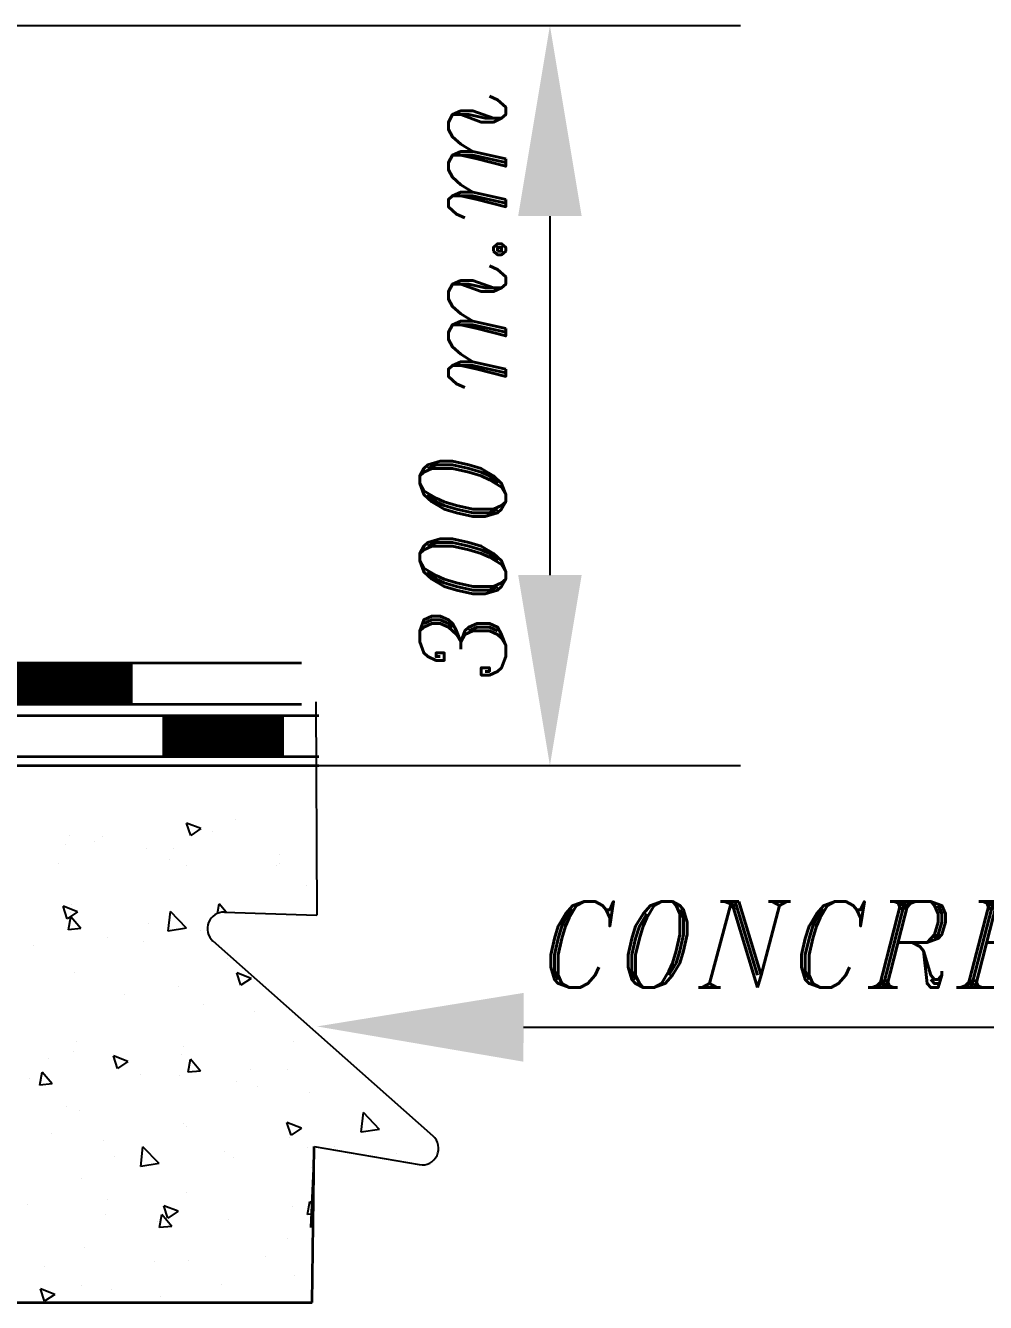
# Model space of a CAD drawing. Extents: x -730 to 2784, y 160 to 852.
# Drawn here: x -703.669 to -702.762, y 231.187 to 232.394 of the extents above; entities that cross this region are included whole.
import ezdxf

# ---------------------------------------------------------------- set-up
doc = ezdxf.new("R2010")
doc.units = 0
doc.header["$MEASUREMENT"] = 0
doc.header["$PDMODE"] = 34
doc.header["$PDSIZE"] = 0.4
doc.layers.add('2', color=2, linetype='Continuous', lineweight=25)
doc.layers.add('5', color=5, linetype='Continuous', lineweight=35)
doc.layers.add('Text', color=42, linetype='Continuous')
doc.styles.add('ROMANC', font='italict.shx')
doc.styles.get("Standard").update_dxf_attribs({"font": 'TIMES.TTF'})
doc.dimstyles.get("Standard").update_dxf_attribs({"dimtxt": 0.8, "dimasz": 0.18, "dimexe": 0.18, "dimexo": 0.0625, "dimgap": 0.09, "dimtad": 0, "dimzin": 0, "dimdsep": 46, "dimtxsty": 'Standard', "dimcen": 0.09, "dimadec": 4, "dimazin": 0, "dimtfac": 1, "dimtofl": 0, "dimtmove": 0, "dimatfit": 3, "dimfxl": 1, "dimtolj": 1, "dimtzin": 0, "dimarcsym": 0})

# ---------------------------------------------------------------- blocks, each defined once
blk = doc.blocks.new('*D281')
at = {"color": 0, "lineweight": -2}
for p, q in [((-704.3462, 232.3937), (-702.9938, 232.3937)), ((-703.1738, 232.2137), (-703.1738, 231.8745)), ((-704.1985, 231.6945), (-702.9938, 231.6945))]:
    blk.add_line(p, q, dxfattribs=at)
at = {"color": 0}
for points in [[(-703.2038, 232.2137), (-703.1438, 232.2137), (-703.1738, 232.3937)], [(-703.2038, 231.8745), (-703.1438, 231.8745), (-703.1738, 231.6945)]]:
    blk.add_solid(points, dxfattribs=at)
at = {"layer": 'DEFPOINTS', "color": 0}
for p in [(-704.4087, 232.3937), (-704.261, 231.6945), (-703.1738, 231.6945)]:
    blk.add_point(p, dxfattribs=at)

msp = doc.modelspace()

# ---------------------------------------------------------------- linework, layer by layer
at = {"color": 0}
for p, q in [((-703.5131, 231.6284), (-703.5171, 231.6401)), ((-703.5034, 231.6349), (-703.5171, 231.6401)), ((-703.4705, 231.6431), (-703.4705, 231.6431)), ((-703.6279, 231.6286), (-703.6279, 231.6286)), ((-703.5965, 231.6279), (-703.5965, 231.6279)), ((-703.5034, 231.6349), (-703.5131, 231.6284)), ((-703.4924, 231.6323), (-703.4924, 231.6323)), ((-703.631, 231.6197), (-703.631, 231.6197)), ((-703.604, 231.6225), (-703.604, 231.6225)), ((-703.5551, 231.6161), (-703.5551, 231.6161)), ((-703.5293, 231.6161), (-703.5293, 231.6161)), ((-703.6377, 231.6017), (-703.6377, 231.6017)), ((-703.5335, 231.6061), (-703.5335, 231.6061)), ((-703.5172, 231.6002), (-703.5172, 231.6002)), ((-703.4319, 231.5998), (-703.4319, 231.5998)), ((-703.4294, 231.6105), (-703.4294, 231.6105)), ((-703.4291, 231.6024), (-703.4291, 231.6024)), ((-703.4035, 231.5807), (-703.4035, 231.5807)), ((-703.6255, 231.5636), (-703.6255, 231.5636)), ((-703.4879, 231.5547), (-703.4862, 231.5639)), ((-703.4796, 231.556), (-703.4863, 231.5639)), ((-703.6199, 231.5564), (-703.6336, 231.5616)), ((-703.6296, 231.5498), (-703.6336, 231.5616)), ((-703.6199, 231.5564), (-703.6296, 231.5498)), ((-703.6284, 231.5394), (-703.6262, 231.5516)), ((-703.6266, 231.5553), (-703.6266, 231.5553)), ((-703.6168, 231.5404), (-703.6262, 231.5516)), ((-703.5345, 231.5381), (-703.5323, 231.5566)), ((-703.5171, 231.5408), (-703.5323, 231.5566)), ((-703.6168, 231.5404), (-703.6284, 231.5394)), ((-703.5527, 231.5455), (-703.5527, 231.5455)), ((-703.5171, 231.5408), (-703.5345, 231.5381)), ((-703.527, 231.5512), (-703.527, 231.5512)), ((-703.5918, 231.5319), (-703.5918, 231.5319)), ((-703.5577, 231.5287), (-703.5577, 231.5287)), ((-703.5038, 231.5391), (-703.5038, 231.5391)), ((-703.6619, 231.5243), (-703.6619, 231.5243)), ((-703.478, 231.5124), (-703.478, 231.5124)), ((-703.6231, 231.4987), (-703.6231, 231.4987)), ((-703.456, 231.4934), (-703.4696, 231.4987)), ((-703.4657, 231.4869), (-703.4696, 231.4987)), ((-703.456, 231.4934), (-703.4657, 231.4869)), ((-703.5246, 231.4862), (-703.5246, 231.4862)), ((-703.5752, 231.4783), (-703.5752, 231.4783)), ((-703.5013, 231.4686), (-703.5013, 231.4686)), ((-703.4525, 231.4621), (-703.4525, 231.4621)), ((-703.6208, 231.4338), (-703.6208, 231.4338)), ((-703.4156, 231.4334), (-703.4156, 231.4334)), ((-703.6239, 231.4246), (-703.6239, 231.4246)), ((-703.5724, 231.4149), (-703.5861, 231.4201)), ((-703.5821, 231.4083), (-703.5861, 231.4201)), ((-703.5222, 231.4213), (-703.5222, 231.4213)), ((-703.5197, 231.429), (-703.5197, 231.429)), ((-703.6471, 231.4176), (-703.6471, 231.4176)), ((-703.5837, 231.4155), (-703.5837, 231.4155)), ((-703.5724, 231.4149), (-703.5821, 231.4083)), ((-703.5156, 231.4049), (-703.5133, 231.4171)), ((-703.5039, 231.4059), (-703.5133, 231.4171)), ((-703.4567, 231.4072), (-703.4567, 231.4072)), ((-703.422, 231.4075), (-703.422, 231.4075)), ((-703.665, 231.3984), (-703.665, 231.3984)), ((-703.6555, 231.3926), (-703.6533, 231.4049)), ((-703.6439, 231.3937), (-703.6533, 231.4049)), ((-703.5609, 231.4028), (-703.5609, 231.4028)), ((-703.5239, 231.4014), (-703.5239, 231.4014)), ((-703.5039, 231.4059), (-703.5156, 231.4049)), ((-703.4699, 231.396), (-703.4699, 231.396)), ((-703.6439, 231.3937), (-703.6555, 231.3926)), ((-703.45, 231.3916), (-703.45, 231.3916)), ((-703.4012, 231.3852), (-703.4012, 231.3852)), ((-703.6305, 231.3727), (-703.6305, 231.3727)), ((-703.6184, 231.3688), (-703.6184, 231.3688)), ((-703.3521, 231.348), (-703.35, 231.3666)), ((-703.3348, 231.3507), (-703.35, 231.3666)), ((-703.6446, 231.3471), (-703.6446, 231.3471)), ((-703.5198, 231.3563), (-703.5198, 231.3563)), ((-703.5167, 231.3532), (-703.5167, 231.3532)), ((-703.4085, 231.3519), (-703.4222, 231.3572)), ((-703.4182, 231.3454), (-703.4222, 231.3572)), ((-703.4085, 231.3519), (-703.4182, 231.3454)), ((-703.3348, 231.3507), (-703.3521, 231.348)), ((-703.5958, 231.3406), (-703.5958, 231.3406)), ((-703.4197, 231.3426), (-703.4197, 231.3426)), ((-703.5851, 231.3255), (-703.5851, 231.3255)), ((-703.5603, 231.3158), (-703.5582, 231.3343)), ((-703.543, 231.3184), (-703.5582, 231.3343)), ((-703.4809, 231.3299), (-703.4809, 231.3299)), ((-703.4726, 231.3244), (-703.4726, 231.3244)), ((-703.4029, 231.3336), (-703.4029, 231.3336)), ((-703.3768, 231.3343), (-703.3768, 231.3343)), ((-703.3183, 231.3279), (-703.3183, 231.3279)), ((-703.543, 231.3184), (-703.5603, 231.3158)), ((-703.3987, 231.3147), (-703.3987, 231.3147)), ((-703.616, 231.3039), (-703.616, 231.3039)), ((-703.5175, 231.2914), (-703.5175, 231.2914)), ((-703.6672, 231.2798), (-703.6672, 231.2798)), ((-703.5912, 231.2849), (-703.5912, 231.2849)), ((-703.525, 231.2734), (-703.5386, 231.2786)), ((-703.5347, 231.2668), (-703.5386, 231.2786)), ((-703.4173, 231.2776), (-703.4173, 231.2776)), ((-703.4027, 231.2704), (-703.4005, 231.2826)), ((-703.3973, 231.2789), (-703.4005, 231.2826)), ((-703.5933, 231.2701), (-703.5933, 231.2701)), ((-703.5445, 231.2637), (-703.5445, 231.2637)), ((-703.5426, 231.2581), (-703.5404, 231.2704)), ((-703.531, 231.2591), (-703.5404, 231.2704)), ((-703.525, 231.2734), (-703.5347, 231.2668)), ((-703.4774, 231.2654), (-703.4774, 231.2654)), ((-703.3974, 231.2708), (-703.4027, 231.2704)), ((-703.531, 231.2591), (-703.5426, 231.2581)), ((-703.6136, 231.2389), (-703.6136, 231.2389)), ((-703.4213, 231.2475), (-703.4213, 231.2475)), ((-703.5151, 231.2264), (-703.5151, 231.2264)), ((-703.4429, 231.2302), (-703.4429, 231.2302)), ((-703.6512, 231.2214), (-703.6512, 231.2214)), ((-703.5471, 231.2258), (-703.5471, 231.2258)), ((-703.6159, 231.2029), (-703.6159, 231.2029)), ((-703.484, 231.204), (-703.484, 231.204)), ((-703.4149, 231.2127), (-703.4149, 231.2127)), ((-703.6414, 231.1948), (-703.6551, 231.2001)), ((-703.6511, 231.1883), (-703.6551, 231.2001)), ((-703.6414, 231.1948), (-703.6511, 231.1883)), ((-703.5882, 231.1996), (-703.5882, 231.1996)), ((-703.542, 231.1932), (-703.542, 231.1932))]:
    msp.add_line(p, q, dxfattribs=at)
at = {"layer": '2'}
for p, q in [((-703.3948, 231.7546), (-703.3939, 231.5531)), ((-703.4812, 231.556), (-703.3939, 231.5531)), ((-703.2842, 231.3444), (-703.492, 231.5287)), ((-703.3966, 231.3347), (-703.4, 231.258)), ((-703.3966, 231.3347), (-703.2972, 231.3174))]:
    msp.add_line(p, q, dxfattribs=at)
for centre, start, end in [((-703.4817, 231.5404), 88.0606, 228.4396), ((-703.2945, 231.3328), 260.1338, 48.4396)]:
    msp.add_arc(centre, 0.0156, start, end, dxfattribs=at)
at = {"layer": '5'}
for p, q in [((-704.1334, 231.7915), (-703.4084, 231.7915)), ((-704.1625, 231.7525), (-703.4084, 231.7525)), ((-704.226, 231.7419), (-703.3921, 231.7419)), ((-704.2551, 231.7029), (-703.3921, 231.7029)), ((-704.261, 231.6945), (-703.3921, 231.6945)), ((-703.3985, 231.1872), (-703.3966, 231.3347)), ((-704.7292, 231.1872), (-703.3985, 231.1872))]:
    msp.add_line(p, q, dxfattribs=at)
at = {"layer": '5', "const_width": 0.039}
for points in [[(-703.5679, 231.7713), (-703.6829, 231.7713)], [(-703.4248, 231.7215), (-703.5398, 231.7215)]]:
    msp.add_lwpolyline(points, dxfattribs=at)
at = {"layer": 'DEFPOINTS', "color": 0, "linetype": 'ByBlock'}
msp.add_point((-703.3948, 231.7546), dxfattribs=at)
at = {"layer": 'Text'}
msp.add_line((-703.1987, 231.4472), (-702.1172, 231.4472), dxfattribs=at)
msp.add_solid([(-703.1988, 231.4147), (-703.1986, 231.4797), (-703.3938, 231.448)], dxfattribs=at)

# ---------------------------------------------------------------- texts
at = {"layer": 'Text', "style": 'ROMANC'}
msp.add_text('300 m.m', height=0.08129, rotation=90, dxfattribs=at).set_placement((-703.2155, 231.773))
msp.add_text('CONCRETE SLAB', height=0.081293, dxfattribs=at).set_placement((-703.1834, 231.4847))

# ---------------------------------------------------------------- dimensions: what is measured, and where the dimension line sits
dim = msp.add_linear_dim(base=(-703.1738, 231.6945), p1=(-704.4087, 232.3937), p2=(-704.261, 231.6945), angle=90, text=' ', dimstyle='Standard')
dim.commit()
dim.dimension.update_dxf_attribs({"geometry": '*D281', "text_midpoint": (-703.1738, 232.0441)})

doc.saveas('drawing.dxf')
